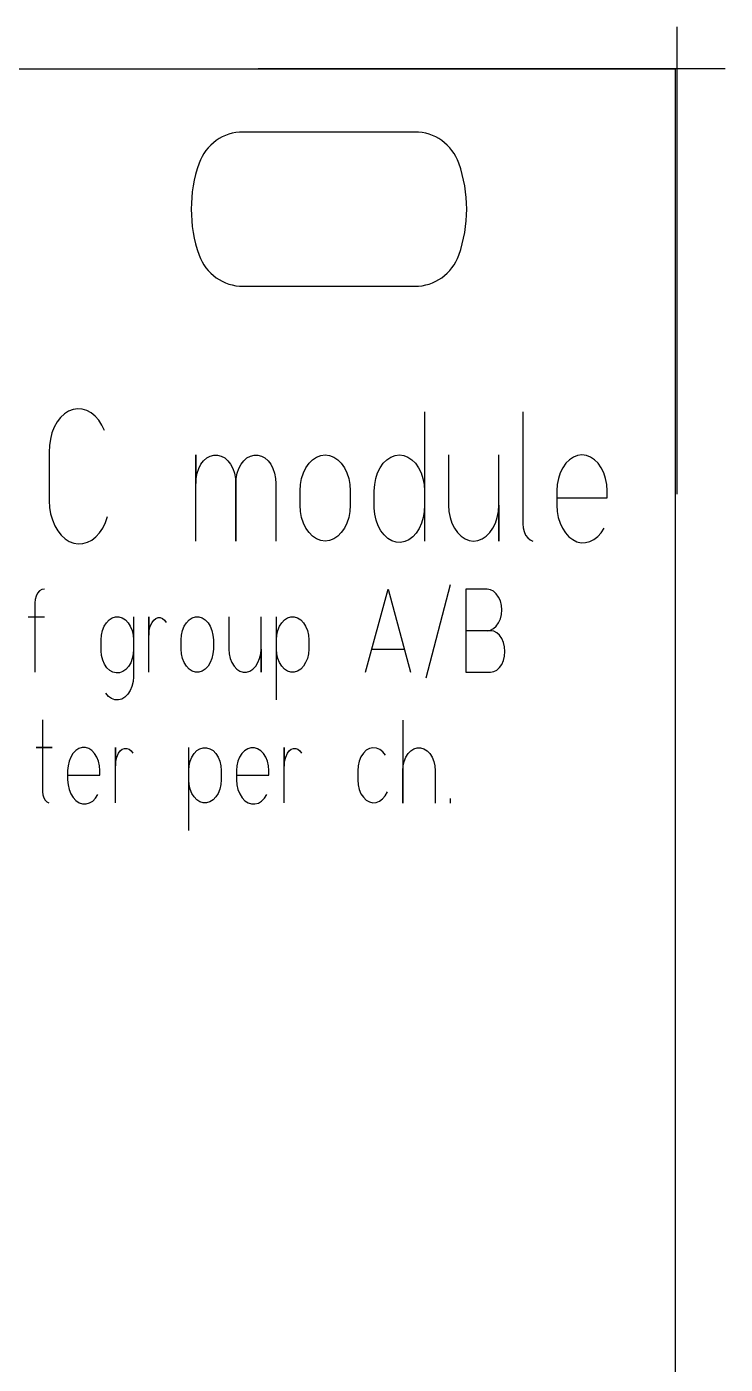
# Model space of a CAD drawing. Header units: millimetres. Extents: x 0 to 57, y 0 to 129.
# Drawn here: x 21.34 to 36.3, y 100.69 to 129.3 of the extents above; entities that cross this region are included whole.
import ezdxf

# ---------------------------------------------------------------- set-up
doc = ezdxf.new("R2010")
doc.units = ezdxf.units.MM
doc.layers.add('Contour', color=7, linetype='CONTINUOUS')
doc.layers.add('Engraving', color=7, linetype='CONTINUOUS')

msp = doc.modelspace()

# ---------------------------------------------------------------- linework, layer by layer
at = {"layer": 'Contour', "color": 7, "linetype": 'CONTINUOUS'}
for p, q in [((0, 128.4), (35.22, 128.4)), ((35.22, 128.4), (35.22, 0)), ((29.648, 127.05), (25.972, 127.05)), ((25.972, 123.75), (29.648, 123.75))]:
    msp.add_line(p, q, dxfattribs=at)
for centre, radius, start, end in [((25.97193, 126.05), 1, 89.99581, 160.54904), ((29.64807, 126.05), 1, 19.45096, 90.00419), ((27.81, 125.4), 2.94962, 160.53303, 199.46697), ((27.81, 125.4), 2.94962, 340.53303, 379.46697), ((25.97193, 124.75), 1, 199.45096, 270.00419), ((29.64807, 124.75), 1, 269.99581, 340.54904)]:
    msp.add_arc(centre, radius, start, end, dxfattribs=at)
at = {"layer": 'Engraving', "color": 7, "linetype": 'CONTINUOUS'}
for p, q in [((35.255, 129.302), (35.255, 119.302)), ((36.295, 128.402), (26.295, 128.402)), ((22.2363, 121.07717), (22.14622, 121.01921)), ((22.33161, 121.11431), (22.2363, 121.07717)), ((22.42982, 121.12971), (22.33161, 121.11431)), ((22.5285, 121.12298), (22.42982, 121.12971)), ((22.62524, 121.09431), (22.5285, 121.12298)), ((22.71765, 121.04439), (22.62524, 121.09431)), ((22.80346, 120.97445), (22.71765, 121.04439)), ((29.85468, 121.063), (29.85468, 119.0675)), ((31.95958, 121.063), (31.95958, 118.6684)), ((21.99044, 120.84699), (21.92856, 120.73696)), ((22.06359, 120.94185), (21.99044, 120.84699)), ((22.14622, 121.01921), (22.06359, 120.94185)), ((22.88056, 120.88621), (22.80346, 120.97445)), ((22.94706, 120.78184), (22.88056, 120.88621)), ((23.00133, 120.6639), (22.94706, 120.78184)), ((21.84442, 120.48252), (21.82422, 120.34437)), ((21.87949, 120.61447), (21.84442, 120.48252)), ((21.92856, 120.73696), (21.87949, 120.61447)), ((21.82422, 120.34437), (21.81938, 120.2034)), ((21.81938, 120.2034), (21.81938, 119.1596)), ((24.95608, 118.3), (24.95608, 120.142)), ((24.95608, 120.142), (24.95608, 119.528)), ((25.02046, 119.85123), (25.06825, 119.94165)), ((25.06825, 119.94165), (25.12687, 120.01798)), ((25.12687, 120.01798), (25.1943, 120.07763)), ((25.1943, 120.07763), (25.26826, 120.11856)), ((25.26826, 120.11856), (25.34622, 120.13938)), ((25.34622, 120.13938), (25.42554, 120.13938)), ((25.42554, 120.13938), (25.5035, 120.11856)), ((25.5035, 120.11856), (25.57746, 120.07763)), ((25.57746, 120.07763), (25.64489, 120.01798)), ((25.64489, 120.01798), (25.70351, 119.94165)), ((25.70351, 119.94165), (25.7513, 119.85123)), ((25.88006, 119.85123), (25.92785, 119.94165)), ((25.92785, 119.94165), (25.98647, 120.01798)), ((25.98647, 120.01798), (26.0539, 120.07763)), ((26.0539, 120.07763), (26.12786, 120.11856)), ((26.12786, 120.11856), (26.20582, 120.13938)), ((26.20582, 120.13938), (26.28514, 120.13938)), ((26.28514, 120.13938), (26.3631, 120.11856)), ((26.3631, 120.11856), (26.43706, 120.07763)), ((26.43706, 120.07763), (26.50449, 120.01798)), ((26.50449, 120.01798), (26.56311, 119.94165)), ((26.56311, 119.94165), (26.6109, 119.85123)), ((27.31617, 119.86784), (27.38239, 119.96244)), ((27.38239, 119.96244), (27.45911, 120.03917)), ((27.45911, 120.03917), (27.54398, 120.09571)), ((27.54398, 120.09571), (27.63444, 120.13034)), ((27.63444, 120.13034), (27.72773, 120.142)), ((27.72773, 120.142), (27.82102, 120.13034)), ((27.82102, 120.13034), (27.91148, 120.09571)), ((27.91148, 120.09571), (27.99635, 120.03917)), ((27.99635, 120.03917), (28.07307, 119.96244)), ((28.07307, 119.96244), (28.13929, 119.86784)), ((28.90587, 119.86784), (28.97209, 119.96244)), ((28.97209, 119.96244), (29.04881, 120.03917)), ((29.04881, 120.03917), (29.13368, 120.09571)), ((29.13368, 120.09571), (29.22414, 120.13034)), ((29.22414, 120.13034), (29.31743, 120.142)), ((29.31743, 120.142), (29.41072, 120.13034)), ((29.41072, 120.13034), (29.50118, 120.09571)), ((29.50118, 120.09571), (29.58605, 120.03917)), ((29.58605, 120.03917), (29.66277, 119.96244)), ((29.66277, 119.96244), (29.72899, 119.86784)), ((30.36988, 120.142), (30.36988, 119.0675)), ((31.44438, 118.3), (31.44438, 120.142)), ((32.88159, 119.96244), (32.81537, 119.86784)), ((32.95831, 120.03917), (32.88159, 119.96244)), ((33.04318, 120.09571), (32.95831, 120.03917)), ((33.13364, 120.13034), (33.04318, 120.09571)), ((33.22693, 120.142), (33.13364, 120.13034)), ((33.32022, 120.13034), (33.22693, 120.142)), ((33.41068, 120.09571), (33.32022, 120.13034)), ((33.49555, 120.03917), (33.41068, 120.09571)), ((33.57227, 119.96244), (33.49555, 120.03917)), ((33.63849, 119.86784), (33.57227, 119.96244)), ((24.95608, 119.528), (24.9634, 119.64082)), ((24.9634, 119.64082), (24.9851, 119.7498)), ((24.9851, 119.7498), (25.02046, 119.85123)), ((25.7513, 119.85123), (25.78666, 119.7498)), ((25.78666, 119.7498), (25.80836, 119.64082)), ((25.80836, 119.64082), (25.81568, 119.528)), ((25.81568, 119.528), (25.823, 119.64082)), ((25.823, 119.64082), (25.8447, 119.7498)), ((25.8447, 119.7498), (25.88006, 119.85123)), ((26.6109, 119.85123), (26.64626, 119.7498)), ((26.64626, 119.7498), (26.66796, 119.64082)), ((26.66796, 119.64082), (26.67528, 119.528)), ((27.19864, 119.50777), (27.22288, 119.637)), ((27.22288, 119.637), (27.26246, 119.75825)), ((27.26246, 119.75825), (27.31617, 119.86784)), ((28.13929, 119.86784), (28.193, 119.75825)), ((28.193, 119.75825), (28.23258, 119.637)), ((28.23258, 119.637), (28.25682, 119.50777)), ((28.78834, 119.50777), (28.81258, 119.637)), ((28.81258, 119.637), (28.85216, 119.75825)), ((28.85216, 119.75825), (28.90587, 119.86784)), ((29.72899, 119.86784), (29.7827, 119.75825)), ((29.7827, 119.75825), (29.82228, 119.637)), ((29.82228, 119.637), (29.84652, 119.50777)), ((32.72208, 119.637), (32.69784, 119.50777)), ((32.76166, 119.75825), (32.72208, 119.637)), ((32.81537, 119.86784), (32.76166, 119.75825)), ((33.6922, 119.75825), (33.63849, 119.86784)), ((33.73178, 119.637), (33.6922, 119.75825)), ((33.75602, 119.50777), (33.73178, 119.637)), ((25.81568, 119.528), (25.81568, 118.3)), ((25.81568, 118.3), (25.81568, 119.528)), ((26.67528, 119.528), (26.67528, 118.3)), ((27.19048, 119.3745), (27.19864, 119.50777)), ((27.19048, 119.0675), (27.19048, 119.3745)), ((28.25682, 119.50777), (28.26498, 119.3745)), ((28.26498, 119.3745), (28.26498, 119.0675)), ((28.78018, 119.3745), (28.78834, 119.50777)), ((28.78018, 119.0061), (28.78018, 119.3745)), ((29.84652, 119.50777), (29.85468, 119.3745)), ((29.85468, 119.3745), (29.85468, 118.3)), ((32.69784, 119.50777), (32.68968, 119.3745)), ((32.68968, 119.3745), (32.68968, 119.0675)), ((33.76418, 119.3745), (33.75602, 119.50777)), ((33.76418, 119.221), (33.76418, 119.3745)), ((21.81938, 119.1596), (21.82714, 119.01853)), ((27.19864, 118.93423), (27.19048, 119.0675)), ((28.26498, 119.0675), (28.25682, 118.93423)), ((29.85468, 119.0675), (29.85025, 118.93376)), ((30.36988, 119.0675), (30.37804, 118.93423)), ((31.43622, 118.93423), (31.44438, 119.0675)), ((31.44438, 119.0675), (31.44438, 118.3)), ((32.68968, 119.221), (33.76418, 119.221)), ((32.68968, 119.0675), (32.69733, 118.93466)), ((21.82714, 119.01853), (21.84991, 118.88082)), ((21.84991, 118.88082), (21.88715, 118.7497)), ((21.88715, 118.7497), (21.93799, 118.62825)), ((23.02242, 118.69469), (23.0658, 118.8219)), ((27.22288, 118.805), (27.19864, 118.93423)), ((27.26246, 118.68375), (27.22288, 118.805)), ((28.23258, 118.805), (28.193, 118.68375)), ((28.25682, 118.93423), (28.23258, 118.805)), ((28.79207, 118.87329), (28.78018, 119.0061)), ((28.81993, 118.74545), (28.79207, 118.87329)), ((29.82963, 118.80315), (29.79345, 118.67964)), ((29.85025, 118.93376), (29.82963, 118.80315)), ((30.37804, 118.93423), (30.40228, 118.805)), ((30.40228, 118.805), (30.44186, 118.68375)), ((31.3724, 118.68375), (31.41198, 118.805)), ((31.41198, 118.805), (31.43622, 118.93423)), ((32.69733, 118.93466), (32.72022, 118.80545)), ((32.72022, 118.80545), (32.75773, 118.68341)), ((21.93799, 118.62825), (22.00124, 118.51935)), ((22.00124, 118.51935), (22.07539, 118.42554)), ((22.81924, 118.38949), (22.89768, 118.47591)), ((22.89768, 118.47591), (22.96594, 118.57844)), ((22.96594, 118.57844), (23.02242, 118.69469)), ((27.31617, 118.57416), (27.26246, 118.68375)), ((27.38239, 118.47956), (27.31617, 118.57416)), ((27.45911, 118.40283), (27.38239, 118.47956)), ((28.07307, 118.47956), (27.99635, 118.40283)), ((28.13929, 118.57416), (28.07307, 118.47956)), ((28.193, 118.68375), (28.13929, 118.57416)), ((28.8629, 118.62646), (28.81993, 118.74545)), ((28.91969, 118.51994), (28.8629, 118.62646)), ((28.98855, 118.42913), (28.91969, 118.51994)), ((29.67923, 118.46859), (29.60467, 118.38748)), ((29.7428, 118.56698), (29.67923, 118.46859)), ((29.79345, 118.67964), (29.7428, 118.56698)), ((30.44186, 118.68375), (30.49557, 118.57416)), ((30.49557, 118.57416), (30.56179, 118.47956)), ((30.56179, 118.47956), (30.63851, 118.40283)), ((31.17575, 118.40283), (31.25247, 118.47956)), ((31.25247, 118.47956), (31.31869, 118.57416)), ((31.31869, 118.57416), (31.3724, 118.68375)), ((31.95958, 118.6684), (31.96657, 118.58243)), ((31.96657, 118.58243), (31.98718, 118.50105)), ((31.98718, 118.50105), (32.02033, 118.4286)), ((32.75773, 118.68341), (32.80882, 118.57188)), ((32.80882, 118.57188), (32.8721, 118.47393)), ((32.8721, 118.47393), (32.94582, 118.39224)), ((33.56359, 118.3953), (33.63691, 118.47772)), ((33.63691, 118.47772), (33.69971, 118.5763)), ((22.07539, 118.42554), (22.15872, 118.34903)), ((22.15872, 118.34903), (22.24925, 118.29163)), ((22.24925, 118.29163), (22.34487, 118.25468)), ((22.34487, 118.25468), (22.44332, 118.23905)), ((22.44332, 118.23905), (22.54228, 118.24511)), ((22.54228, 118.24511), (22.63943, 118.27272)), ((22.63943, 118.27272), (22.73248, 118.32123)), ((22.73248, 118.32123), (22.81924, 118.38949)), ((27.54398, 118.34629), (27.45911, 118.40283)), ((27.63444, 118.31166), (27.54398, 118.34629)), ((27.72773, 118.3), (27.63444, 118.31166)), ((27.82102, 118.31166), (27.72773, 118.3)), ((27.91148, 118.34629), (27.82102, 118.31166)), ((27.99635, 118.40283), (27.91148, 118.34629)), ((29.06742, 118.35678), (28.98855, 118.42913)), ((29.15387, 118.30509), (29.06742, 118.35678)), ((29.2453, 118.27563), (29.15387, 118.30509)), ((29.33892, 118.2693), (29.2453, 118.27563)), ((29.43189, 118.28629), (29.33892, 118.2693)), ((29.52137, 118.32609), (29.43189, 118.28629)), ((29.60467, 118.38748), (29.52137, 118.32609)), ((30.63851, 118.40283), (30.72338, 118.34629)), ((30.72338, 118.34629), (30.81384, 118.31166)), ((30.81384, 118.31166), (30.90713, 118.3)), ((30.90713, 118.3), (31.00042, 118.31166)), ((31.00042, 118.31166), (31.09088, 118.34629)), ((31.09088, 118.34629), (31.17575, 118.40283)), ((32.02033, 118.4286), (32.06423, 118.36896)), ((32.06423, 118.36896), (32.11655, 118.32532)), ((32.11655, 118.32532), (32.17448, 118.3)), ((32.94582, 118.39224), (33.02797, 118.32905)), ((33.02797, 118.32905), (33.11629, 118.2861)), ((33.11629, 118.2861), (33.20837, 118.26455)), ((33.20837, 118.26455), (33.30167, 118.26502)), ((33.30167, 118.26502), (33.39364, 118.28747)), ((33.39364, 118.28747), (33.48175, 118.3313)), ((33.48175, 118.3313), (33.56359, 118.3953)), ((29.88807, 115.37567), (30.41268, 117.36761)), ((21.51765, 117.05189), (21.51082, 116.97517)), ((21.53823, 117.12341), (21.51765, 117.05189)), ((21.57115, 117.18481), (21.53823, 117.12341)), ((21.61413, 117.23184), (21.57115, 117.18481)), ((21.6642, 117.26124), (21.61413, 117.23184)), ((21.7179, 117.271), (21.6642, 117.26124)), ((28.59097, 115.494), (29.07416, 117.269)), ((29.07416, 117.269), (29.55736, 115.494)), ((31.19905, 117.269), (30.74347, 117.269)), ((30.74347, 117.269), (30.74347, 115.494)), ((31.26817, 117.25787), (31.19905, 117.269)), ((31.33383, 117.22505), (31.26817, 117.25787)), ((31.39272, 117.17219), (31.33383, 117.22505)), ((31.44191, 117.10192), (31.39272, 117.17219)), ((31.47891, 117.01779), (31.44191, 117.10192)), ((21.51082, 116.97517), (21.51082, 115.496)), ((31.50189, 116.92399), (31.47891, 117.01779)), ((31.50968, 116.82525), (31.50189, 116.92399)), ((31.50189, 116.72651), (31.50968, 116.82525)), ((21.37276, 116.67933), (21.7179, 116.67933)), ((22.96201, 116.38682), (22.99808, 116.47609)), ((22.99808, 116.47609), (23.04636, 116.55269)), ((23.04636, 116.55269), (23.10474, 116.61328)), ((23.10474, 116.61328), (23.17065, 116.6552)), ((23.17065, 116.6552), (23.24123, 116.67663)), ((23.24123, 116.67663), (23.31338, 116.67663)), ((23.31338, 116.67663), (23.38396, 116.6552)), ((23.38396, 116.6552), (23.44987, 116.61328)), ((23.44987, 116.61328), (23.50825, 116.55269)), ((23.50825, 116.55269), (23.55653, 116.47609)), ((23.55653, 116.47609), (23.59261, 116.38682)), ((23.62244, 116.67933), (23.62244, 115.98906)), ((23.95347, 115.495), (23.95347, 116.67833)), ((23.95347, 116.67833), (23.95347, 116.28389)), ((23.96141, 116.3827), (23.98482, 116.47636)), ((23.98482, 116.47636), (24.02249, 116.56)), ((24.02249, 116.56), (24.05845, 116.60849)), ((24.05845, 116.60849), (24.10174, 116.64264)), ((24.10174, 116.64264), (24.14963, 116.66026)), ((24.14963, 116.66026), (24.19908, 116.66026)), ((24.19908, 116.66026), (24.24697, 116.64264)), ((24.24697, 116.64264), (24.29026, 116.60849)), ((24.29026, 116.60849), (24.32622, 116.56)), ((24.67351, 116.38582), (24.70958, 116.47509)), ((24.70958, 116.47509), (24.75786, 116.55169)), ((24.75786, 116.55169), (24.81624, 116.61228)), ((24.81624, 116.61228), (24.88215, 116.6542)), ((24.88215, 116.6542), (24.95273, 116.67563)), ((24.95273, 116.67563), (25.02488, 116.67563)), ((25.02488, 116.67563), (25.09546, 116.6542)), ((25.09546, 116.6542), (25.16137, 116.61228)), ((25.16137, 116.61228), (25.21975, 116.55169)), ((25.21975, 116.55169), (25.26803, 116.47509)), ((25.26803, 116.47509), (25.30411, 116.38582)), ((25.66497, 116.67833), (25.66497, 115.98806)), ((26.35524, 115.495), (26.35524, 116.67833)), ((26.68627, 115.98806), (26.68627, 116.67833)), ((26.71611, 116.38582), (26.75218, 116.47509)), ((26.75218, 116.47509), (26.80046, 116.55169)), ((26.80046, 116.55169), (26.85884, 116.61228)), ((26.85884, 116.61228), (26.92475, 116.6542)), ((26.92475, 116.6542), (26.99533, 116.67563)), ((26.99533, 116.67563), (27.06748, 116.67563)), ((27.06748, 116.67563), (27.13806, 116.6542)), ((27.13806, 116.6542), (27.20397, 116.61228)), ((27.20397, 116.61228), (27.26235, 116.55169)), ((27.26235, 116.55169), (27.31063, 116.47509)), ((27.31063, 116.47509), (27.34671, 116.38582)), ((31.33383, 116.42545), (31.39272, 116.47831)), ((31.39272, 116.47831), (31.44191, 116.54858)), ((31.44191, 116.54858), (31.47891, 116.63271)), ((31.47891, 116.63271), (31.50189, 116.72651)), ((22.93217, 116.18628), (22.93971, 116.28879)), ((22.93217, 115.94961), (22.93217, 116.18628)), ((22.93971, 116.28879), (22.96201, 116.38682)), ((23.59261, 116.38682), (23.6149, 116.28879)), ((23.6149, 116.28879), (23.62244, 116.18628)), ((23.62244, 116.18628), (23.62244, 115.39739)), ((23.95347, 116.28389), (23.96141, 116.3827)), ((24.64367, 116.18528), (24.65121, 116.28779)), ((24.64367, 115.98806), (24.64367, 116.18528)), ((24.65121, 116.28779), (24.67351, 116.38582)), ((25.30411, 116.38582), (25.3264, 116.28779)), ((25.3264, 116.28779), (25.33394, 116.18528)), ((25.33394, 116.18528), (25.33394, 115.98806)), ((26.68627, 116.18528), (26.69381, 116.28779)), ((26.68627, 114.90333), (26.68627, 116.18528)), ((26.69381, 116.28779), (26.71611, 116.38582)), ((27.34671, 116.38582), (27.369, 116.28779)), ((27.369, 116.28779), (27.37654, 116.18528)), ((27.37654, 116.18528), (27.37654, 115.98806)), ((31.26808, 116.3815), (30.74347, 116.3815)), ((31.19905, 116.3815), (31.26817, 116.39263)), ((31.3372, 116.37037), (31.26808, 116.3815)), ((31.26817, 116.39263), (31.33383, 116.42545)), ((31.40285, 116.33755), (31.3372, 116.37037)), ((31.46175, 116.28469), (31.40285, 116.33755)), ((31.51093, 116.21442), (31.46175, 116.28469)), ((31.54794, 116.13029), (31.51093, 116.21442)), ((22.94258, 115.84753), (22.93217, 115.94961)), ((23.61777, 115.88611), (23.59822, 115.78681)), ((23.62244, 115.98906), (23.61777, 115.88611)), ((24.65121, 115.88554), (24.64367, 115.98806)), ((25.33394, 115.98806), (25.3264, 115.88554)), ((25.66497, 115.98806), (25.67251, 115.88554)), ((26.3477, 115.88554), (26.35524, 115.98806)), ((26.35524, 115.98806), (26.35524, 115.495)), ((26.69381, 115.88554), (26.68627, 115.98806)), ((27.37654, 115.98806), (27.369, 115.88554)), ((28.72902, 115.98706), (29.4193, 115.98706)), ((31.57091, 116.03649), (31.54794, 116.13029)), ((31.5787, 115.93775), (31.57091, 116.03649)), ((31.57091, 115.83901), (31.5787, 115.93775)), ((22.96762, 115.75077), (22.94258, 115.84753)), ((23.0062, 115.66357), (22.96762, 115.75077)), ((23.05662, 115.58972), (23.0062, 115.66357)), ((23.51851, 115.61612), (23.46183, 115.5522)), ((23.56464, 115.69548), (23.51851, 115.61612)), ((23.59822, 115.78681), (23.56464, 115.69548)), ((24.67351, 115.78751), (24.65121, 115.88554)), ((24.70958, 115.69824), (24.67351, 115.78751)), ((24.75786, 115.62164), (24.70958, 115.69824)), ((24.81624, 115.56106), (24.75786, 115.62164)), ((25.21975, 115.62164), (25.16137, 115.56106)), ((25.26803, 115.69824), (25.21975, 115.62164)), ((25.30411, 115.78751), (25.26803, 115.69824)), ((25.3264, 115.88554), (25.30411, 115.78751)), ((25.67251, 115.88554), (25.69481, 115.78751)), ((25.69481, 115.78751), (25.73088, 115.69824)), ((25.73088, 115.69824), (25.77916, 115.62164)), ((25.77916, 115.62164), (25.83754, 115.56106)), ((26.18267, 115.56106), (26.24105, 115.62164)), ((26.24105, 115.62164), (26.28933, 115.69824)), ((26.28933, 115.69824), (26.32541, 115.78751)), ((26.32541, 115.78751), (26.3477, 115.88554)), ((26.71611, 115.78751), (26.69381, 115.88554)), ((26.75218, 115.69824), (26.71611, 115.78751)), ((26.80046, 115.62164), (26.75218, 115.69824)), ((26.85884, 115.56106), (26.80046, 115.62164)), ((27.26235, 115.62164), (27.20397, 115.56106)), ((27.31063, 115.69824), (27.26235, 115.62164)), ((27.34671, 115.78751), (27.31063, 115.69824)), ((27.369, 115.88554), (27.34671, 115.78751)), ((31.46175, 115.59081), (31.51093, 115.66108)), ((31.51093, 115.66108), (31.54794, 115.74521)), ((31.54794, 115.74521), (31.57091, 115.83901)), ((23.11669, 115.53247), (23.05662, 115.58972)), ((23.18378, 115.49432), (23.11669, 115.53247)), ((23.25496, 115.47692), (23.18378, 115.49432)), ((23.32711, 115.48104), (23.25496, 115.47692)), ((23.39709, 115.5065), (23.32711, 115.48104)), ((23.46183, 115.5522), (23.39709, 115.5065)), ((23.62244, 115.39739), (23.61486, 115.2915)), ((24.88215, 115.51913), (24.81624, 115.56106)), ((24.95273, 115.4977), (24.88215, 115.51913)), ((25.02488, 115.4977), (24.95273, 115.4977)), ((25.09546, 115.51913), (25.02488, 115.4977)), ((25.16137, 115.56106), (25.09546, 115.51913)), ((25.83754, 115.56106), (25.90345, 115.51913)), ((25.90345, 115.51913), (25.97403, 115.4977)), ((25.97403, 115.4977), (26.04618, 115.4977)), ((26.04618, 115.4977), (26.11676, 115.51913)), ((26.11676, 115.51913), (26.18267, 115.56106)), ((26.92475, 115.51913), (26.85884, 115.56106)), ((26.99533, 115.4977), (26.92475, 115.51913)), ((27.06748, 115.4977), (26.99533, 115.4977)), ((27.13806, 115.51913), (27.06748, 115.4977)), ((27.20397, 115.56106), (27.13806, 115.51913)), ((30.74347, 115.494), (31.26808, 115.494)), ((31.26808, 115.494), (31.3372, 115.50513)), ((31.3372, 115.50513), (31.40285, 115.53795)), ((31.40285, 115.53795), (31.46175, 115.59081)), ((23.08693, 114.97579), (23.02881, 115.04239)), ((23.55395, 115.09855), (23.50341, 115.02033)), ((23.59167, 115.19034), (23.55395, 115.09855)), ((23.61486, 115.2915), (23.59167, 115.19034)), ((23.15365, 114.9284), (23.08693, 114.97579)), ((23.2259, 114.90237), (23.15365, 114.9284)), ((23.30037, 114.89891), (23.2259, 114.90237)), ((23.37365, 114.91817), (23.30037, 114.89891)), ((23.44238, 114.95928), (23.37365, 114.91817)), ((23.50341, 115.02033), (23.44238, 114.95928)), ((21.67672, 114.474), (21.67672, 113.88233)), ((29.39177, 114.47), (29.39177, 112.695)), ((21.8838, 113.88233), (21.53866, 113.88233)), ((21.53866, 113.88233), (21.67672, 113.88233)), ((21.67672, 113.88233), (21.8838, 113.88233)), ((21.67672, 113.88233), (21.67672, 112.93567)), ((22.28058, 113.67909), (22.24451, 113.58982)), ((22.32886, 113.75569), (22.28058, 113.67909)), ((22.38724, 113.81628), (22.32886, 113.75569)), ((22.45315, 113.8582), (22.38724, 113.81628)), ((22.52373, 113.87963), (22.45315, 113.8582)), ((22.59588, 113.87963), (22.52373, 113.87963)), ((22.66646, 113.8582), (22.59588, 113.87963)), ((22.73238, 113.81628), (22.66646, 113.8582)), ((22.79075, 113.75569), (22.73238, 113.81628)), ((22.83903, 113.67909), (22.79075, 113.75569)), ((22.87511, 113.58982), (22.83903, 113.67909)), ((23.23597, 112.698), (23.23597, 113.88133)), ((23.23597, 113.88133), (23.23597, 113.48689)), ((23.24391, 113.5857), (23.26732, 113.67936)), ((23.26732, 113.67936), (23.30499, 113.763)), ((23.30499, 113.763), (23.34095, 113.81149)), ((23.34095, 113.81149), (23.38424, 113.84564)), ((23.38424, 113.84564), (23.43213, 113.86326)), ((23.43213, 113.86326), (23.48158, 113.86326)), ((23.48158, 113.86326), (23.52947, 113.84564)), ((23.52947, 113.84564), (23.57276, 113.81149)), ((23.57276, 113.81149), (23.60872, 113.763)), ((24.80957, 113.19106), (24.80957, 113.88133)), ((24.83941, 113.58882), (24.87548, 113.67809)), ((24.87548, 113.67809), (24.92376, 113.75469)), ((24.92376, 113.75469), (24.98214, 113.81528)), ((24.98214, 113.81528), (25.04805, 113.8572)), ((25.04805, 113.8572), (25.11863, 113.87863)), ((25.11863, 113.87863), (25.19078, 113.87863)), ((25.19078, 113.87863), (25.26136, 113.8572)), ((25.26136, 113.8572), (25.32727, 113.81528)), ((25.32727, 113.81528), (25.38565, 113.75469)), ((25.38565, 113.75469), (25.43393, 113.67809)), ((25.43393, 113.67809), (25.47001, 113.58882)), ((25.89678, 113.67709), (25.86071, 113.58782)), ((25.94506, 113.75369), (25.89678, 113.67709)), ((26.00344, 113.81428), (25.94506, 113.75369)), ((26.06935, 113.8562), (26.00344, 113.81428)), ((26.13993, 113.87763), (26.06935, 113.8562)), ((26.21208, 113.87763), (26.13993, 113.87763)), ((26.28266, 113.8562), (26.21208, 113.87763)), ((26.34857, 113.81428), (26.28266, 113.8562)), ((26.40695, 113.75369), (26.34857, 113.81428)), ((26.45523, 113.67709), (26.40695, 113.75369)), ((26.49131, 113.58782), (26.45523, 113.67709)), ((26.85217, 112.696), (26.85217, 113.87933)), ((26.85217, 113.87933), (26.85217, 113.48489)), ((26.86011, 113.5837), (26.88352, 113.67736)), ((26.88352, 113.67736), (26.92119, 113.761)), ((26.92119, 113.761), (26.95715, 113.80949)), ((26.95715, 113.80949), (27.00044, 113.84364)), ((27.00044, 113.84364), (27.04833, 113.86126)), ((27.04833, 113.86126), (27.09778, 113.86126)), ((27.09778, 113.86126), (27.14567, 113.84364)), ((27.14567, 113.84364), (27.18896, 113.80949)), ((27.18896, 113.80949), (27.22492, 113.761)), ((28.4952, 113.68492), (28.4569, 113.59345)), ((28.54647, 113.76236), (28.4952, 113.68492)), ((28.60826, 113.82209), (28.54647, 113.76236)), ((28.67764, 113.86128), (28.60826, 113.82209)), ((28.75132, 113.87806), (28.67764, 113.86128)), ((28.82579, 113.87163), (28.75132, 113.87806)), ((28.89752, 113.84231), (28.82579, 113.87163)), ((28.9631, 113.79148), (28.89752, 113.84231)), ((29.01941, 113.72156), (28.9631, 113.79148)), ((29.42161, 113.58582), (29.45768, 113.67509)), ((29.45768, 113.67509), (29.50596, 113.75169)), ((29.50596, 113.75169), (29.56434, 113.81228)), ((29.56434, 113.81228), (29.63025, 113.8542)), ((29.63025, 113.8542), (29.70083, 113.87563)), ((29.70083, 113.87563), (29.77298, 113.87563)), ((29.77298, 113.87563), (29.84356, 113.8542)), ((29.84356, 113.8542), (29.90947, 113.81228)), ((29.90947, 113.81228), (29.96785, 113.75169)), ((29.96785, 113.75169), (30.01613, 113.67509)), ((30.01613, 113.67509), (30.05221, 113.58582)), ((22.22221, 113.49179), (22.21467, 113.38928)), ((22.21467, 113.38928), (22.21467, 113.19206)), ((22.24451, 113.58982), (22.22221, 113.49179)), ((22.8974, 113.49179), (22.87511, 113.58982)), ((22.90494, 113.38928), (22.8974, 113.49179)), ((22.90494, 113.29067), (22.90494, 113.38928)), ((23.23597, 113.48689), (23.24391, 113.5857)), ((24.80957, 113.38828), (24.81711, 113.49079)), ((24.80957, 112.10633), (24.80957, 113.38828)), ((24.81711, 113.49079), (24.83941, 113.58882)), ((25.47001, 113.58882), (25.4923, 113.49079)), ((25.4923, 113.49079), (25.49984, 113.38828)), ((25.49984, 113.38828), (25.49984, 113.19106)), ((25.83841, 113.48979), (25.83087, 113.38728)), ((25.83087, 113.38728), (25.83087, 113.19006)), ((25.86071, 113.58782), (25.83841, 113.48979)), ((26.5136, 113.48979), (26.49131, 113.58782)), ((26.52114, 113.38728), (26.5136, 113.48979)), ((26.52114, 113.28867), (26.52114, 113.38728)), ((26.85217, 113.48489), (26.86011, 113.5837)), ((28.43338, 113.4923), (28.42577, 113.38628)), ((28.42577, 113.38628), (28.42577, 113.18906)), ((28.4569, 113.59345), (28.43338, 113.4923)), ((29.39177, 113.38528), (29.39931, 113.48779)), ((29.39177, 112.695), (29.39177, 113.38528)), ((29.39931, 113.48779), (29.42161, 113.58582)), ((30.05221, 113.58582), (30.0745, 113.48779)), ((30.0745, 113.48779), (30.08204, 113.38528)), ((30.08204, 113.38528), (30.08204, 112.695)), ((22.21467, 113.29067), (22.90494, 113.29067)), ((22.21467, 113.19206), (22.22235, 113.08566)), ((22.22235, 113.08566), (22.2452, 112.98379)), ((24.81711, 113.08854), (24.80957, 113.19106)), ((24.83941, 112.99051), (24.81711, 113.08854)), ((25.4923, 113.08854), (25.47001, 112.99051)), ((25.49984, 113.19106), (25.4923, 113.08854)), ((25.83087, 113.28867), (26.52114, 113.28867)), ((25.83087, 113.19006), (25.83855, 113.08366)), ((25.83855, 113.08366), (25.8614, 112.98179)), ((28.42577, 113.18906), (28.43378, 113.08417)), ((28.43378, 113.08417), (28.45732, 112.98417)), ((21.67672, 112.93567), (21.68317, 112.86965)), ((21.68317, 112.86965), (21.70205, 112.8087)), ((21.70205, 112.8087), (21.73192, 112.7575)), ((21.73192, 112.7575), (21.77048, 112.71997)), ((22.2452, 112.98379), (22.28223, 112.89083)), ((22.28223, 112.89083), (22.33185, 112.81073)), ((22.33185, 112.81073), (22.39196, 112.74694)), ((22.39196, 112.74694), (22.45996, 112.70218)), ((22.75039, 112.73811), (22.812, 112.7989)), ((22.812, 112.7989), (22.86353, 112.8765)), ((24.87548, 112.90124), (24.83941, 112.99051)), ((24.92376, 112.82464), (24.87548, 112.90124)), ((24.98214, 112.76406), (24.92376, 112.82464)), ((25.04805, 112.72213), (24.98214, 112.76406)), ((25.32728, 112.76406), (25.26136, 112.72213)), ((25.38565, 112.82464), (25.32728, 112.76406)), ((25.43393, 112.90124), (25.38565, 112.82464)), ((25.47001, 112.99051), (25.43393, 112.90124)), ((25.8614, 112.98179), (25.89843, 112.88883)), ((25.89843, 112.88883), (25.94805, 112.80873)), ((25.94805, 112.80873), (26.00816, 112.74494)), ((26.00816, 112.74494), (26.07616, 112.70018)), ((26.36659, 112.73611), (26.4282, 112.7969)), ((26.4282, 112.7969), (26.47973, 112.8745)), ((28.45732, 112.98417), (28.49531, 112.89369)), ((28.49531, 112.89369), (28.54597, 112.81692)), ((28.54597, 112.81692), (28.60697, 112.75743)), ((28.60697, 112.75743), (28.67546, 112.71797)), ((28.89335, 112.73299), (28.95887, 112.78169)), ((28.95887, 112.78169), (29.01557, 112.84929)), ((29.01557, 112.84929), (29.06082, 112.93267)), ((30.41307, 112.695), (30.41307, 112.79361)), ((21.77048, 112.71997), (21.81477, 112.699)), ((22.45996, 112.70218), (22.53296, 112.67837)), ((22.53296, 112.67837), (22.60782, 112.67653)), ((22.60782, 112.67653), (22.68135, 112.69673)), ((22.68135, 112.69673), (22.75039, 112.73811)), ((25.11863, 112.7007), (25.04805, 112.72213)), ((25.19078, 112.7007), (25.11863, 112.7007)), ((25.26136, 112.72213), (25.19078, 112.7007)), ((26.07616, 112.70018), (26.14916, 112.67637)), ((26.14916, 112.67637), (26.22402, 112.67453)), ((26.22402, 112.67453), (26.29755, 112.69473)), ((26.29755, 112.69473), (26.36659, 112.73611)), ((28.67546, 112.71797), (28.74828, 112.70038)), ((28.74828, 112.70038), (28.82205, 112.70546)), ((28.82205, 112.70546), (28.89335, 112.73299))]:
    msp.add_line(p, q, dxfattribs=at)

doc.saveas('drawing.dxf')
